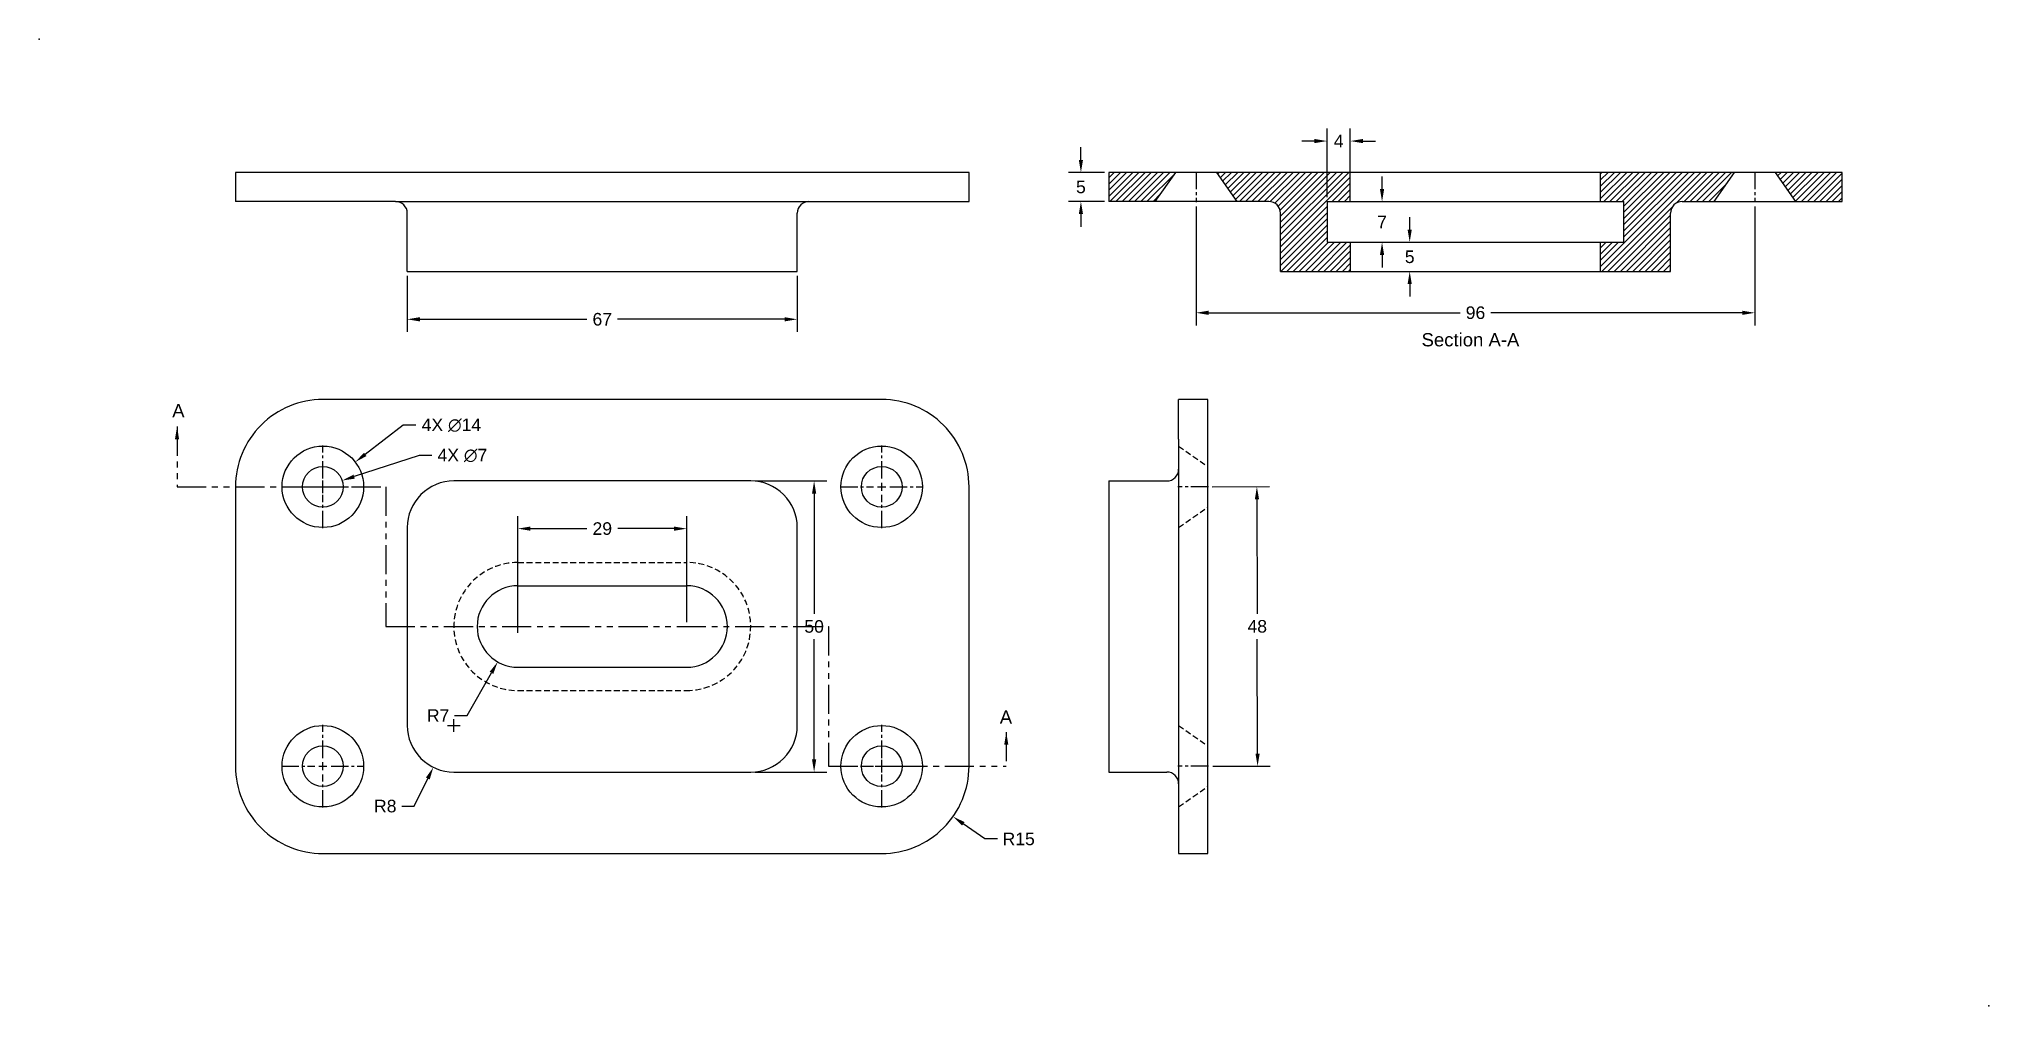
# Model space of a CAD drawing. Header units: millimetres. Extents: x -34 to 301, y -26 to 140.
import ezdxf

# ---------------------------------------------------------------- set-up
doc = ezdxf.new("R2010")
doc.units = ezdxf.units.MM
doc.header["$LTSCALE"] = 4
doc.header["$MEASUREMENT"] = 0
for name, pattern in [('CENTER2', [1.125, 0.75, -0.125, 0.125, -0.125]), ('HIDDEN', [0.375, 0.25, -0.125]), ('PHANTOM', [2.5, 1.25, -0.25, 0.25, -0.25, 0.25, -0.25])]:
    doc.linetypes.add(name, pattern=pattern)
doc.layers.get('Defpoints').update_dxf_attribs({"lineweight": 60})
for name, color, linetype in [('centershit', 7, 'Continuous'), ('cuttingplane', 7, 'PHANTOM'), ('dims', 7, 'Continuous')]:
    doc.layers.add(name, color=color, linetype=linetype)
doc.layers.add('hidden', color=7, linetype='HIDDEN', plot=False)
doc.styles.get("Standard").update_dxf_attribs({"font": 'arial.ttf'})
doc.dimstyles.get("Standard").update_dxf_attribs({"dimscale": 12, "dimtxt": 0.18, "dimasz": 0.18, "dimexe": 0.18, "dimexo": 0.0625, "dimgap": 0.09, "dimtad": 0, "dimtih": 1, "dimtoh": 1, "dimdec": 0, "dimzin": 0, "dimdsep": 46, "dimtxsty": 'Standard', "dimcen": 0.09, "dimadec": 0, "dimazin": 0, "dimtfac": 1, "dimtdec": 0, "dimtofl": 0, "dimtmove": 0, "dimatfit": 3, "dimfxl": 1, "dimtolj": 1, "dimtzin": 0, "dimarcsym": 0})

# ---------------------------------------------------------------- blocks, each defined once
blk = doc.blocks.new('*U2')
for radius in [7, 3.5]:
    blk.add_circle((0, 0), radius)
blk = doc.blocks.new('*U3')
at = {"color": 0, "linetype": 'ByBlock', "lineweight": -2, "transparency": 16777216}
for p in [(0, 0), (96, 0), (0, -48), (96, -48)]:
    blk.add_blockref('*U2', p, dxfattribs=at)
blk = doc.blocks.new('*U6')
at = {"layer": 'hidden', "color": 0, "linetype": 'CENTER2', "transparency": 16777216}
blk.add_line((2.62, 0), (-2.62, 0), dxfattribs=at)
blk = doc.blocks.new('*U7')
at = {"layer": 'hidden', "color": 0, "linetype": 'CENTER2', "transparency": 16777216}
blk.add_line((2.62, 0), (-2.62, 0), dxfattribs=at)
blk = doc.blocks.new('*U8')
at = {"layer": 'hidden', "color": 0, "linetype": 'CENTER2', "transparency": 16777216}
blk.add_line((0, 2.62), (0, -2.62), dxfattribs=at)
blk = doc.blocks.new('*U9')
at = {"layer": 'hidden', "color": 0, "linetype": 'CENTER2', "transparency": 16777216}
blk.add_line((0, 2.62), (0, -2.62), dxfattribs=at)
blk = doc.blocks.new('*U10')
at = {"layer": 'hidden', "color": 0, "linetype": 'CENTER2', "transparency": 16777216}
for p, q in [((0, 1.4), (0, 7.12)), ((-7.12, 0), (-1.4, 0)), ((1.4, 0), (7.12, 0)), ((0, -7.12), (0, -1.4))]:
    blk.add_line(p, q, dxfattribs=at)
at = {"layer": 'hidden', "color": 0, "linetype": 'Continuous', "transparency": 16777216}
for p, q in [((-0.7, 0), (0.7, 0)), ((0, -0.7), (0, 0.7))]:
    blk.add_line(p, q, dxfattribs=at)
blk = doc.blocks.new('*U11')
at = {"layer": 'hidden', "color": 0, "linetype": 'CENTER2', "transparency": 16777216}
for p, q in [((0, 1.4), (0, 7.12)), ((-7.12, 0), (-1.4, 0)), ((1.4, 0), (7.12, 0)), ((0, -7.12), (0, -1.4))]:
    blk.add_line(p, q, dxfattribs=at)
at = {"layer": 'hidden', "color": 0, "linetype": 'Continuous', "transparency": 16777216}
for p, q in [((-0.7, 0), (0.7, 0)), ((0, -0.7), (0, 0.7))]:
    blk.add_line(p, q, dxfattribs=at)
blk = doc.blocks.new('*U12')
at = {"layer": 'hidden', "color": 0, "linetype": 'CENTER2', "transparency": 16777216}
for p, q in [((0, 1.4), (0, 7.12)), ((-7.12, 0), (-1.4, 0)), ((1.4, 0), (7.12, 0)), ((0, -7.12), (0, -1.4))]:
    blk.add_line(p, q, dxfattribs=at)
at = {"layer": 'hidden', "color": 0, "linetype": 'Continuous', "transparency": 16777216}
for p, q in [((-0.7, 0), (0.7, 0)), ((0, -0.7), (0, 0.7))]:
    blk.add_line(p, q, dxfattribs=at)
blk = doc.blocks.new('*U13')
at = {"layer": 'hidden', "color": 0, "linetype": 'CENTER2', "transparency": 16777216}
for p, q in [((0, 1.4), (0, 7.12)), ((-7.12, 0), (-1.4, 0)), ((1.4, 0), (7.12, 0)), ((0, -7.12), (0, -1.4))]:
    blk.add_line(p, q, dxfattribs=at)
at = {"layer": 'hidden', "color": 0, "linetype": 'Continuous', "transparency": 16777216}
for p, q in [((-0.7, 0), (0.7, 0)), ((0, -0.7), (0, 0.7))]:
    blk.add_line(p, q, dxfattribs=at)
blk = doc.blocks.new('*D14')
at = {"layer": 'Defpoints', "color": 0, "transparency": 16777216}
for p in [(150, 117), (145.22, 112), (150, 112)]:
    blk.add_point(p, dxfattribs=at)
at = {"layer": 'dims', "color": 0, "lineweight": -2, "transparency": 16777216}
for p, q in [((145.22, 119.16), (145.22, 121.32)), ((149.25, 117), (143.06, 117)), ((149.25, 112), (143.06, 112)), ((145.22, 109.84), (145.22, 107.68))]:
    blk.add_line(p, q, dxfattribs=at)
at = {"layer": 'dims', "color": 0, "transparency": 16777216}
for points in [[(144.86, 119.16), (145.58, 119.16), (145.22, 117)], [(144.86, 109.84), (145.58, 109.84), (145.22, 112)]]:
    blk.add_solid(points, dxfattribs=at)
at = {"layer": 'dims', "color": 0, "transparency": 16777216, "insert": (145.22, 114.5), "char_height": 2.16, "attachment_point": 5}
blk.add_mtext('\\A1;5', dxfattribs=at)
blk = doc.blocks.new('*D15')
at = {"layer": 'Defpoints', "color": 0, "transparency": 16777216}
for p in [(191.5, 122.39), (187.5, 112), (191.5, 112)]:
    blk.add_point(p, dxfattribs=at)
at = {"layer": 'dims', "color": 0, "lineweight": -2, "transparency": 16777216}
for p, q in [((187.5, 112.75), (187.5, 124.55)), ((191.5, 112.75), (191.5, 124.55)), ((185.34, 122.39), (183.18, 122.39)), ((193.66, 122.39), (195.82, 122.39))]:
    blk.add_line(p, q, dxfattribs=at)
at = {"layer": 'dims', "color": 0, "transparency": 16777216}
for points in [[(185.34, 122.75), (185.34, 122.03), (187.5, 122.39)], [(193.66, 122.75), (193.66, 122.03), (191.5, 122.39)]]:
    blk.add_solid(points, dxfattribs=at)
at = {"layer": 'dims', "color": 0, "transparency": 16777216, "insert": (189.5, 122.39), "char_height": 2.16, "attachment_point": 5}
blk.add_mtext('\\A1;4', dxfattribs=at)
blk = doc.blocks.new('*D17')
at = {"layer": 'Defpoints', "color": 0, "transparency": 16777216}
for p in [(191.5, 105), (191.5, 100), (201.7, 100)]:
    blk.add_point(p, dxfattribs=at)
at = {"layer": 'dims', "color": 0, "lineweight": -2, "transparency": 16777216}
for p, q in [((201.7, 107.16), (201.7, 109.32)), ((192.25, 105), (203.86, 105)), ((192.25, 100), (203.86, 100)), ((201.7, 97.84), (201.7, 95.68))]:
    blk.add_line(p, q, dxfattribs=at)
at = {"layer": 'dims', "color": 0, "transparency": 16777216}
for points in [[(201.34, 107.16), (202.06, 107.16), (201.7, 105)], [(201.34, 97.84), (202.06, 97.84), (201.7, 100)]]:
    blk.add_solid(points, dxfattribs=at)
at = {"layer": 'dims', "color": 0, "transparency": 16777216, "insert": (201.7, 102.5), "char_height": 2.16, "attachment_point": 5}
blk.add_mtext('\\A1;5', dxfattribs=at)
blk = doc.blocks.new('*D19')
at = {"layer": 'Defpoints', "color": 0, "transparency": 16777216}
for p in [(187.5, 112), (187.5, 105), (196.95, 105)]:
    blk.add_point(p, dxfattribs=at)
at = {"layer": 'dims', "color": 0, "lineweight": -2, "transparency": 16777216}
for p, q in [((196.95, 114.16), (196.95, 116.32)), ((188.25, 112), (199.11, 112)), ((188.25, 105), (199.11, 105)), ((196.95, 102.84), (196.95, 100.68))]:
    blk.add_line(p, q, dxfattribs=at)
at = {"layer": 'dims', "color": 0, "transparency": 16777216}
for points in [[(196.59, 114.16), (197.31, 114.16), (196.95, 112)], [(196.59, 102.84), (197.31, 102.84), (196.95, 105)]]:
    blk.add_solid(points, dxfattribs=at)
at = {"layer": 'dims', "color": 0, "transparency": 16777216, "insert": (196.95, 108.5), "char_height": 2.16, "attachment_point": 5}
blk.add_mtext('\\A1;7', dxfattribs=at)
blk = doc.blocks.new('*D20')
at = {"layer": 'Defpoints', "color": 0, "transparency": 16777216}
for p in [(165, 111.88), (261, 111.88), (261, 92.89)]:
    blk.add_point(p, dxfattribs=at)
at = {"layer": 'dims', "color": 0, "lineweight": -2, "transparency": 16777216}
for p, q in [((165, 111.13), (165, 90.73)), ((261, 111.13), (261, 90.73)), ((167.16, 92.89), (210.37, 92.89)), ((258.84, 92.89), (215.63, 92.89))]:
    blk.add_line(p, q, dxfattribs=at)
at = {"layer": 'dims', "color": 0, "transparency": 16777216}
for points in [[(167.16, 93.25), (167.16, 92.53), (165, 92.89)], [(258.84, 93.25), (258.84, 92.53), (261, 92.89)]]:
    blk.add_solid(points, dxfattribs=at)
at = {"layer": 'dims', "color": 0, "transparency": 16777216, "insert": (213, 92.89), "char_height": 2.16, "attachment_point": 5}
blk.add_mtext('\\A1;96', dxfattribs=at)
blk = doc.blocks.new('*D21')
at = {"layer": 'Defpoints', "color": 0, "transparency": 16777216}
for p in [(167, 63), (167.12, 15), (175.57, 15.02)]:
    blk.add_point(p, dxfattribs=at)
at = {"layer": 'dims', "color": 0, "lineweight": -2, "transparency": 16777216}
for p, q in [((167.75, 63), (177.61, 63.03)), ((175.46, 60.86), (175.51, 41.2)), ((175.57, 17.18), (175.52, 36.84)), ((167.87, 15), (177.73, 15.03))]:
    blk.add_line(p, q, dxfattribs=at)
at = {"layer": 'dims', "color": 0, "transparency": 16777216}
for points in [[(175.82, 60.86), (175.1, 60.86), (175.45, 63.02)], [(175.93, 17.18), (175.21, 17.18), (175.57, 15.02)]]:
    blk.add_solid(points, dxfattribs=at)
at = {"layer": 'dims', "color": 0, "transparency": 16777216, "insert": (175.51, 39.02), "char_height": 2.16, "attachment_point": 5}
blk.add_mtext('\\A1;48', dxfattribs=at)
blk = doc.blocks.new('*D22')
at = {"layer": 'Defpoints', "color": 0, "transparency": 16777216}
for p in [(48.5, 39), (45.03, 32.92)]:
    blk.add_point(p, dxfattribs=at)
at = {"layer": 'dims', "color": 0, "lineweight": -2, "transparency": 16777216}
for p, q in [((47.42, 39), (49.58, 39)), ((48.5, 37.92), (48.5, 40.08)), ((39.78, 23.71), (43.96, 31.04)), ((37.62, 23.71), (39.78, 23.71))]:
    blk.add_line(p, q, dxfattribs=at)
at = {"layer": 'dims', "color": 0, "transparency": 16777216}
blk.add_solid([(43.65, 31.22), (44.27, 30.86), (45.03, 32.92)], dxfattribs=at)
at = {"layer": 'dims', "color": 0, "transparency": 16777216, "insert": (34.8, 23.71), "char_height": 2.16, "attachment_point": 5}
blk.add_mtext('\\A1;R7', dxfattribs=at)
blk = doc.blocks.new('*D23')
at = {"layer": 'Defpoints', "color": 0, "transparency": 16777216}
for p in [(37.5, 22), (33.98, 14.82)]:
    blk.add_point(p, dxfattribs=at)
at = {"layer": 'dims', "color": 0, "lineweight": -2, "transparency": 16777216}
for p, q in [((36.42, 22), (38.58, 22)), ((37.5, 20.92), (37.5, 23.08)), ((30.7, 8.14), (33.03, 12.88)), ((28.54, 8.14), (30.7, 8.14))]:
    blk.add_line(p, q, dxfattribs=at)
at = {"layer": 'dims', "color": 0, "transparency": 16777216}
blk.add_solid([(32.7, 13.04), (33.35, 12.72), (33.98, 14.82)], dxfattribs=at)
at = {"layer": 'dims', "color": 0, "transparency": 16777216, "insert": (25.72, 8.14), "char_height": 2.16, "attachment_point": 5}
blk.add_mtext('\\A1;R8', dxfattribs=at)
blk = doc.blocks.new('*D24')
at = {"layer": 'Defpoints', "color": 0, "transparency": 16777216}
for p in [(111, 15), (123.25, 6.35)]:
    blk.add_point(p, dxfattribs=at)
at = {"layer": 'dims', "color": 0, "lineweight": -2, "transparency": 16777216}
for p, q in [((109.92, 15), (112.08, 15)), ((111, 13.92), (111, 16.08)), ((128.71, 2.5), (125.02, 5.1)), ((130.87, 2.5), (128.71, 2.5))]:
    blk.add_line(p, q, dxfattribs=at)
at = {"layer": 'dims', "color": 0, "transparency": 16777216}
blk.add_solid([(125.23, 5.4), (124.81, 4.81), (123.25, 6.35)], dxfattribs=at)
at = {"layer": 'dims', "color": 0, "transparency": 16777216, "insert": (134.53, 2.5), "char_height": 2.16, "attachment_point": 5}
blk.add_mtext('\\A1;R15', dxfattribs=at)
blk = doc.blocks.new('*D25')
at = {"layer": 'Defpoints', "color": 0, "transparency": 16777216}
for p in [(77.5, 55.81), (48.5, 39), (77.5, 39)]:
    blk.add_point(p, dxfattribs=at)
at = {"layer": 'dims', "color": 0, "lineweight": -2, "transparency": 16777216}
for p, q in [((48.5, 39.75), (48.5, 57.97)), ((77.5, 39.75), (77.5, 57.97)), ((50.66, 55.81), (60.35, 55.81)), ((75.34, 55.81), (65.65, 55.81))]:
    blk.add_line(p, q, dxfattribs=at)
at = {"layer": 'dims', "color": 0, "transparency": 16777216}
for points in [[(50.66, 56.17), (50.66, 55.45), (48.5, 55.81)], [(75.34, 56.17), (75.34, 55.45), (77.5, 55.81)]]:
    blk.add_solid(points, dxfattribs=at)
at = {"layer": 'dims', "color": 0, "transparency": 16777216, "insert": (63, 55.81), "char_height": 2.16, "attachment_point": 5}
blk.add_mtext('\\A1;29', dxfattribs=at)
blk = doc.blocks.new('*D26')
at = {"layer": 'Defpoints', "color": 0, "transparency": 16777216}
for p in [(29.5, 100), (96.5, 100), (96.5, 91.77)]:
    blk.add_point(p, dxfattribs=at)
at = {"layer": 'dims', "color": 0, "lineweight": -2, "transparency": 16777216}
for p, q in [((29.5, 99.25), (29.5, 89.61)), ((96.5, 99.25), (96.5, 89.61)), ((31.66, 91.77), (60.37, 91.77)), ((94.34, 91.77), (65.63, 91.77))]:
    blk.add_line(p, q, dxfattribs=at)
at = {"layer": 'dims', "color": 0, "transparency": 16777216}
for points in [[(31.66, 92.13), (31.66, 91.41), (29.5, 91.77)], [(94.34, 92.13), (94.34, 91.41), (96.5, 91.77)]]:
    blk.add_solid(points, dxfattribs=at)
at = {"layer": 'dims', "color": 0, "transparency": 16777216, "insert": (63, 91.77), "char_height": 2.16, "attachment_point": 5}
blk.add_mtext('\\A1;67', dxfattribs=at)
blk = doc.blocks.new('*D27')
at = {"layer": 'Defpoints', "color": 0, "transparency": 16777216}
for p in [(88.5, 64), (88.5, 14), (99.39, 14)]:
    blk.add_point(p, dxfattribs=at)
at = {"layer": 'dims', "color": 0, "lineweight": -2, "transparency": 16777216}
for p, q in [((89.25, 64), (101.55, 64)), ((99.39, 61.84), (99.39, 41.18)), ((99.39, 16.16), (99.39, 36.82)), ((89.25, 14), (101.55, 14))]:
    blk.add_line(p, q, dxfattribs=at)
at = {"layer": 'dims', "color": 0, "transparency": 16777216}
for points in [[(99.03, 61.84), (99.75, 61.84), (99.39, 64)], [(99.03, 16.16), (99.75, 16.16), (99.39, 14)]]:
    blk.add_solid(points, dxfattribs=at)
at = {"layer": 'dims', "color": 0, "transparency": 16777216, "insert": (99.39, 39), "char_height": 2.16, "attachment_point": 5}
blk.add_mtext('\\A1;50', dxfattribs=at)
blk = doc.blocks.new('*D28')
at = {"layer": 'Defpoints', "color": 0, "transparency": 16777216}
for p in [(20.56, 67.25), (9.44, 58.75)]:
    blk.add_point(p, dxfattribs=at)
at = {"layer": 'dims', "color": 0, "lineweight": -2, "transparency": 16777216}
for p, q in [((28.82, 73.57), (22.28, 68.57)), ((30.98, 73.57), (28.82, 73.57)), ((15, 61.92), (15, 64.08)), ((13.92, 63), (16.08, 63))]:
    blk.add_line(p, q, dxfattribs=at)
at = {"layer": 'dims', "color": 0, "transparency": 16777216}
blk.add_solid([(22.06, 68.85), (22.49, 68.28), (20.56, 67.25)], dxfattribs=at)
at = {"layer": 'dims', "color": 0, "transparency": 16777216, "insert": (37.08, 73.57), "char_height": 2.16, "attachment_point": 5}
blk.add_mtext('\\A1;4X ∅14', dxfattribs=at)
blk = doc.blocks.new('*D29')
at = {"layer": 'Defpoints', "color": 0, "transparency": 16777216}
for p in [(18.33, 64.08), (11.67, 61.92)]:
    blk.add_point(p, dxfattribs=at)
at = {"layer": 'dims', "color": 0, "lineweight": -2, "transparency": 16777216}
for p, q in [((31.54, 68.37), (20.38, 64.75)), ((33.7, 68.37), (31.54, 68.37)), ((15, 61.92), (15, 64.08)), ((13.92, 63), (16.08, 63))]:
    blk.add_line(p, q, dxfattribs=at)
at = {"layer": 'dims', "color": 0, "transparency": 16777216}
blk.add_solid([(20.27, 65.09), (20.49, 64.4), (18.33, 64.08)], dxfattribs=at)
at = {"layer": 'dims', "color": 0, "transparency": 16777216, "insert": (38.97, 68.37), "char_height": 2.16, "attachment_point": 5}
blk.add_mtext('\\A1;4X ∅7', dxfattribs=at)

msp = doc.modelspace()

# ---------------------------------------------------------------- hatches: boundary and pattern name
h = msp.add_hatch()
h.set_pattern_fill('ANSI31', color=256, scale=6)
h.paths.add_polyline_path([(161.5, 117), (150, 117), (150, 112), (158, 112)])
h.paths.add_polyline_path([(191.5, 117), (168.5, 117), (172, 112), (177.5, 112, -0.414214), (179.5, 110), (179.5, 100), (191.5, 100), (191.5, 105), (187.5, 105), (187.5, 112), (191.5, 112)])
h.paths.add_polyline_path([(257.5, 117), (234.5, 117), (234.5, 112), (238.5, 112), (238.5, 105), (234.5, 105), (234.5, 100), (246.5, 100), (246.5, 110, -0.414214), (248.5, 112), (254, 112)])
h.paths.add_polyline_path([(276, 117), (264.5, 117), (268, 112), (276, 112)])

# ---------------------------------------------------------------- linework, layer by layer
for p, q in [((158, 112), (161.5, 117)), ((168.5, 117), (172, 112)), ((191.5, 112), (191.5, 117)), ((234.5, 112), (234.5, 117)), ((254, 112), (257.5, 117)), ((264.5, 117), (268, 112)), ((27.5, 112), (0, 112)), ((27.5, 112), (98.5, 112)), ((98.5, 112), (126, 112)), ((177.5, 112), (150, 112)), ((187.5, 112), (238.5, 112)), ((187.5, 112), (187.5, 105)), ((238.5, 105), (238.5, 112)), ((248.5, 112), (276, 112)), ((29.5, 100), (29.5, 110)), ((96.5, 100), (96.5, 110)), ((179.5, 100), (179.5, 110)), ((246.5, 100), (246.5, 110)), ((187.5, 105), (191.5, 105)), ((191.5, 105), (191.5, 100)), ((191.5, 105), (238.5, 105)), ((234.5, 100), (234.5, 105)), ((162, 71.16), (162, 78)), ((162, 71.16), (162, 66)), ((150, 64), (160, 64)), ((162, 66), (162, 12)), ((48.5, 46), (77.5, 46)), ((48.5, 32), (77.5, 32)), ((150, 14), (160, 14)), ((162, 12), (162, 0))]:
    msp.add_line(p, q)
at = {"linetype": 'HIDDEN'}
for p, q in [((48.5, 50), (77.5, 50)), ((48.5, 28), (77.5, 28))]:
    msp.add_line(p, q, dxfattribs=at)
for points in [[(126, 112), (126, 117), (0, 117), (0, 112)], [(276, 112), (276, 117), (150, 117), (150, 112)], [(29.5, 100), (96.5, 100)], [(179.5, 100), (246.5, 100)], [(162, 0), (167, 0), (167, 78), (162, 78)], [(150, 64), (150, 14)]]:
    msp.add_lwpolyline(points)
for points in [[(15, 0), (111, 0, 0.414214), (126, 15), (126, 63, 0.414214), (111, 78), (15, 78, 0.414214), (0, 63), (0, 15, 0.414214)], [(37.5, 14), (88.5, 14, 0.414214), (96.5, 22), (96.5, 56, 0.414214), (88.5, 64), (37.5, 64, 0.414214), (29.5, 56), (29.5, 22, 0.414214)]]:
    msp.add_lwpolyline(points, format="xyb", close=True)
for centre, radius, start, end in [((27.5, 110), 2, 0, 90), ((98.5, 110), 2, 90, 180), ((177.5, 110), 2, 0, 90), ((248.5, 110), 2, 90, 180), ((160, 66), 2, 270, 360), ((48.5, 39), 7, 90, 270), ((77.5, 39), 7, 270, 90), ((160, 12), 2, 0, 90)]:
    msp.add_arc(centre, radius, start, end)
for centre, start, end in [((48.5, 39), 90, 270), ((77.5, 39), 270, 90)]:
    msp.add_arc(centre, 11, start, end, dxfattribs=at)
at = {"layer": 'cuttingplane'}
for p, q in [((-10.05, 63), (25.8, 63)), ((25.8, 63), (25.8, 39)), ((25.8, 39), (101.85, 39)), ((101.85, 39), (101.85, 15)), ((101.85, 15), (132.4, 15))]:
    msp.add_line(p, q, dxfattribs=at)
for p in [(-33.76, 139.92), (301.21, -26.19)]:
    msp.add_point(p, dxfattribs=at)
at = {"layer": 'hidden'}
for p, q in [((162, 70), (167, 66.5)), ((162, 56), (167, 59.5)), ((162, 22), (167, 18.5)), ((162, 8), (167, 11.5))]:
    msp.add_line(p, q, dxfattribs=at)

# ---------------------------------------------------------------- block references
msp.add_blockref('*U3', (15, 63))
at = {"layer": 'hidden', "linetype": 'CENTER2'}
for name, p in [('*U8', (165, 114.5)), ('*U9', (261, 114.5)), ('*U10', (15, 63)), ('*U11', (111, 63)), ('*U6', (164.5, 63)), ('*U13', (15, 15)), ('*U12', (111, 15)), ('*U7', (164.5, 15))]:
    msp.add_blockref(name, p, dxfattribs=at)

# ---------------------------------------------------------------- texts
at = {"layer": 'centershit', "attachment_point": 1}
for s, insert, char_height in [('Section A-A', (203.74, 89.4), 2.2773), ('A', (-10.88, 77.21), 2.28), ('A', (131.28, 24.58), 2.28)]:
    msp.add_mtext_dynamic_manual_height_columns(s, width=26.0511, gutter_width=5.69, heights=[6.28], dxfattribs=dict(at, insert=insert, char_height=char_height))

# ---------------------------------------------------------------- dimensions: what is measured, and where the dimension line sits
at = {"layer": 'dims'}
for base, p1, p2, picture, middle in [((191.5, 122.39), (187.5, 112), (191.5, 112), '*D15', (189.5, 122.39)), ((261, 92.89), (165, 111.88), (261, 111.88), '*D20', (213, 92.89)), ((96.5, 91.77), (29.5, 100), (96.5, 100), '*D26', (63, 91.77)), ((77.5, 55.81), (48.5, 39), (77.5, 39), '*D25', (63, 55.81))]:
    dim = msp.add_linear_dim(base=base, p1=p1, p2=p2, dimstyle='Standard', dxfattribs=at)
    dim.commit()
    dim.dimension.update_dxf_attribs({"geometry": picture, "text_midpoint": middle})
for base, p1, p2, picture, middle in [((145.22, 112), (150, 117), (150, 112), '*D14', (145.22, 114.5)), ((99.39, 14), (88.5, 64), (88.5, 14), '*D27', (99.39, 39))]:
    dim = msp.add_linear_dim(base=base, p1=p1, p2=p2, angle=90, dimstyle='Standard', dxfattribs=at)
    dim.commit()
    dim.dimension.update_dxf_attribs({"geometry": picture, "text_midpoint": middle})
for base, p1, p2, picture, middle in [((196.95, 105), (187.5, 112), (187.5, 105), '*D19', (196.95, 108.5)), ((201.7, 100), (191.5, 105), (191.5, 100), '*D17', (201.7, 102.5))]:
    dim = msp.add_linear_dim(base=base, p1=p1, p2=p2, angle=90, dimstyle='Standard', dxfattribs=at)
    dim.commit()
    dim.dimension.update_dxf_attribs({"geometry": picture, "text_midpoint": middle, "dimtype": 160})
for p1, p2, picture, middle in [((9.44, 58.75), (20.56, 67.25), '*D28', (37.08, 73.57)), ((11.67, 61.92), (18.33, 64.08), '*D29', (38.97, 68.37))]:
    dim = msp.add_diameter_dim_2p(p1=p1, p2=p2, text='4X <>', dimstyle='Standard', dxfattribs=at)
    dim.commit()
    dim.dimension.update_dxf_attribs({"geometry": picture, "text_midpoint": middle, "dimtype": 163})
dim = msp.add_aligned_dim(p1=(167, 63), p2=(167.12, 15), distance=8.45, dimstyle='Standard', dxfattribs=at)
dim.commit()
dim.dimension.update_dxf_attribs({"geometry": '*D21', "text_midpoint": (175.51, 39.02)})
for center, mpoint, picture, middle in [((48.5, 39), (45.03, 32.92), '*D22', (34.8, 23.71)), ((37.5, 22), (33.98, 14.82), '*D23', (25.72, 8.14)), ((111, 15), (123.25, 6.35), '*D24', (134.53, 2.5))]:
    dim = msp.add_radius_dim(center=center, mpoint=mpoint, dimstyle='Standard', dxfattribs=at)
    dim.commit()
    dim.dimension.update_dxf_attribs({"geometry": picture, "text_midpoint": middle, "dimtype": 164})

# ---------------------------------------------------------------- leaders
at = {"layer": 'cuttingplane'}
for points in [[(-10.05, 73.33), (-10.05, 63)], [(132.4, 20.85), (132.4, 15)]]:
    msp.add_leader(points, dimstyle='Standard', override={"dimgap": 0.09, "dimtad": 0}, dxfattribs=at)

doc.saveas('drawing.dxf')
